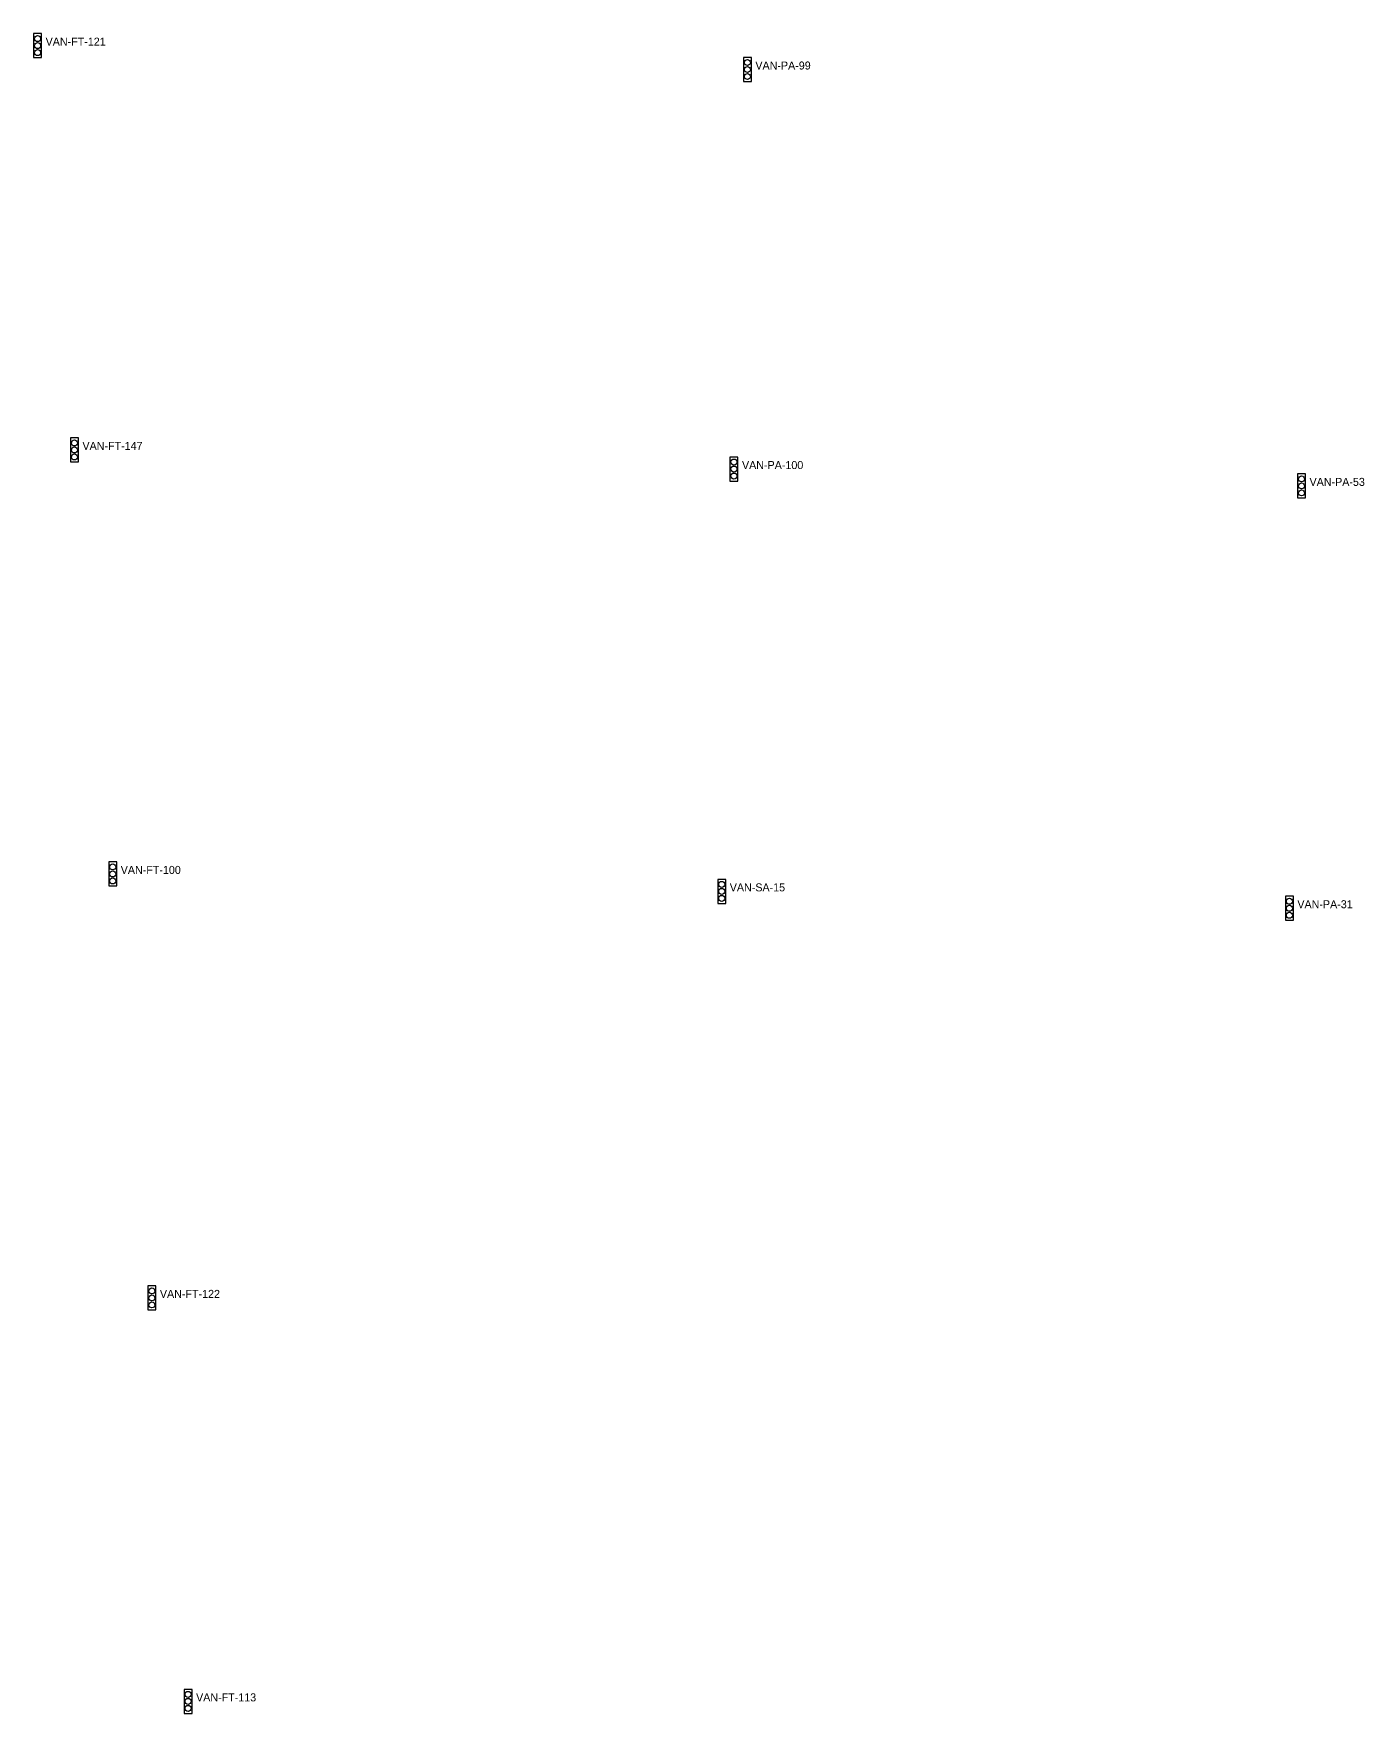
# Model space of a CAD drawing. Header units: inches. Extents: x 486474 to 494239, y 5455982 to 5459995.
# Drawn here: x 492891 to 493223.5, y 5458521.5 to 5458941.3 of the extents above; entities that cross this region are included whole.
import ezdxf

# ---------------------------------------------------------------- set-up
doc = ezdxf.new("R2010")
doc.units = ezdxf.units.IN
doc.header["$MEASUREMENT"] = 0
doc.layers.add('Traffic Signals', color=10, linetype='Continuous')

msp = doc.modelspace()

# ---------------------------------------------------------------- linework, layer by layer
at = {"layer": 'Traffic Signals', "color": 1}
for points in [[(492891.01, 5458935.27), (492893.01, 5458935.27), (492893.01, 5458941.27), (492891.01, 5458941.27)], [(493068.32, 5458929.3), (493070.32, 5458929.3), (493070.32, 5458935.3), (493068.32, 5458935.3)], [(492900.21, 5458834.25), (492902.21, 5458834.25), (492902.21, 5458840.25), (492900.21, 5458840.25)], [(493064.98, 5458829.47), (493066.98, 5458829.47), (493066.98, 5458835.47), (493064.98, 5458835.47)], [(493206.76, 5458825.26), (493208.76, 5458825.26), (493208.76, 5458831.26), (493206.76, 5458831.26)], [(492909.77, 5458728.31), (492911.77, 5458728.31), (492911.77, 5458734.31), (492909.77, 5458734.31)], [(493061.92, 5458723.94), (493063.92, 5458723.94), (493063.92, 5458729.94), (493061.92, 5458729.94)], [(493203.72, 5458719.73), (493205.72, 5458719.73), (493205.72, 5458725.73), (493203.72, 5458725.73)], [(492919.56, 5458622.37), (492921.56, 5458622.37), (492921.56, 5458628.37), (492919.56, 5458628.37)], [(492928.6, 5458521.55), (492930.6, 5458521.55), (492930.6, 5458527.55), (492928.6, 5458527.55)]]:
    msp.add_lwpolyline(points, close=True, dxfattribs=at)
for centre in [(492892.01, 5458940.02), (492892.01, 5458938.27), (492892.01, 5458936.52), (493069.32, 5458934.05), (493069.32, 5458932.3), (493069.32, 5458930.55), (492901.21, 5458839), (492901.21, 5458837.25), (492901.21, 5458835.5), (493065.98, 5458834.22), (493065.98, 5458832.47), (493065.98, 5458830.72), (493207.76, 5458830.01), (493207.76, 5458828.26), (493207.76, 5458826.51), (492910.77, 5458733.06), (492910.77, 5458731.31), (492910.77, 5458729.56), (493062.92, 5458728.69), (493062.92, 5458726.94), (493062.92, 5458725.19), (493204.72, 5458724.48), (493204.72, 5458722.73), (493204.72, 5458720.98), (492920.56, 5458627.12), (492920.56, 5458625.37), (492920.56, 5458623.62), (492929.6, 5458526.3), (492929.6, 5458524.55), (492929.6, 5458522.8)]:
    msp.add_circle(centre, 0.75, dxfattribs=at)

# ---------------------------------------------------------------- texts
for s, p in [('VAN-FT-121', (492894.01, 5458938.27)), ('VAN-PA-99', (493071.32, 5458932.3)), ('VAN-FT-147', (492903.21, 5458837.25)), ('VAN-PA-100', (493067.98, 5458832.47)), ('VAN-PA-53', (493209.76, 5458828.26)), ('VAN-FT-100', (492912.77, 5458731.31)), ('VAN-SA-15', (493064.92, 5458726.94)), ('VAN-PA-31', (493206.72, 5458722.73)), ('VAN-FT-122', (492922.56, 5458625.37)), ('VAN-FT-113', (492931.6, 5458524.55))]:
    msp.add_text(s, height=2, dxfattribs=at).set_placement(p)

doc.saveas('drawing.dxf')
